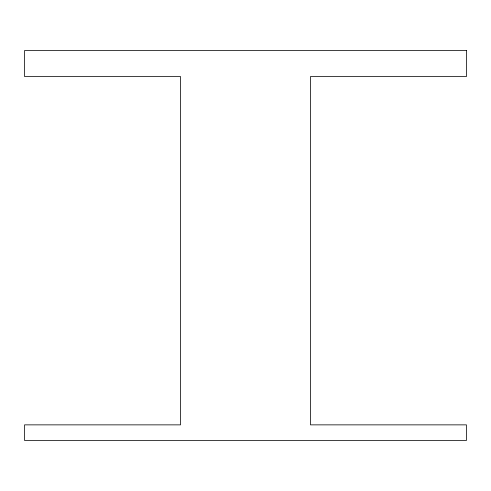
<?xml version="1.0" encoding="UTF-8"?>
<svg xmlns="http://www.w3.org/2000/svg" width="491" height="491" viewBox="0 0 491 491"><rect width="100%" height="100%" fill="white"/><g stroke="black" fill="none" stroke-linecap="round" stroke-linejoin="round"><path stroke-width="0.74" d="M466.45 50.542L24.55 50.542L24.55 76.541L180.516 76.541L180.516 424.862L24.55 424.862L24.55 440.458L466.45 440.458L466.45 424.862L310.484 424.862L310.484 76.541L466.45 76.541L466.45 50.542"/></g></svg>
